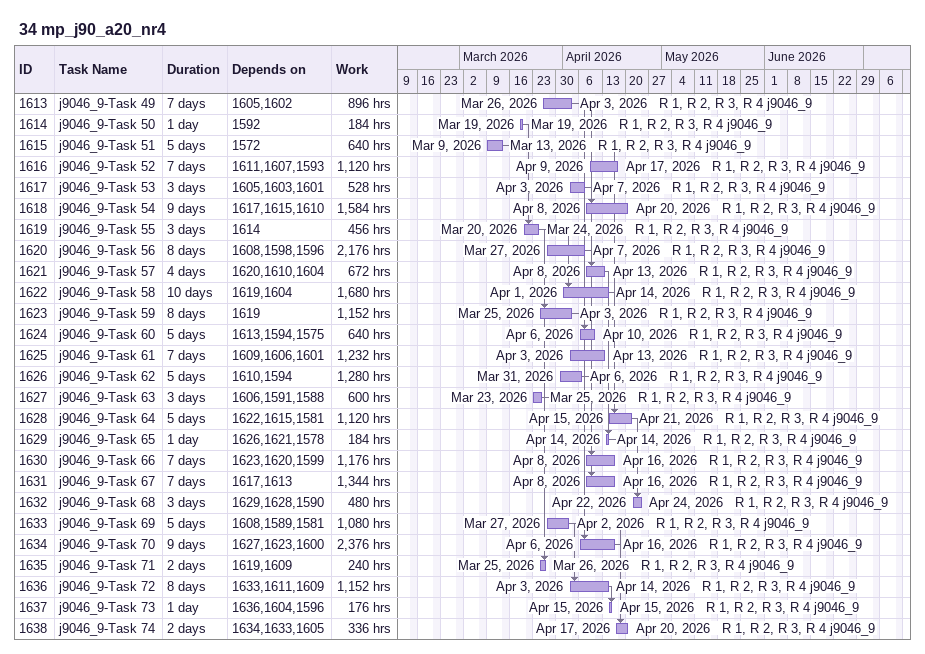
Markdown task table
34 mp_j90_a20_nr4

| ID | Task | Duration | Start | Finish | Predecessors | Resources | Work (h) |
|---|---|---|---|---|---|---|---|
| 1613 | j9046_9-Task 49 | 7d | 2026-03-26 | 2026-04-03 | 1605, 1602 | R 1, R 2, R 3, R 4 j9046_9 | 896 |
| 1614 | j9046_9-Task 50 | 1d | 2026-03-19 | 2026-03-19 | 1592 | R 1, R 2, R 3, R 4 j9046_9 | 184 |
| 1615 | j9046_9-Task 51 | 5d | 2026-03-09 | 2026-03-13 | 1572 | R 1, R 2, R 3, R 4 j9046_9 | 640 |
| 1616 | j9046_9-Task 52 | 7d | 2026-04-09 | 2026-04-17 | 1611, 1607, 1593 | R 1, R 2, R 3, R 4 j9046_9 | 1120 |
| 1617 | j9046_9-Task 53 | 3d | 2026-04-03 | 2026-04-07 | 1605, 1603, 1601 | R 1, R 2, R 3, R 4 j9046_9 | 528 |
| 1618 | j9046_9-Task 54 | 9d | 2026-04-08 | 2026-04-20 | 1617, 1615, 1610 | R 1, R 2, R 3, R 4 j9046_9 | 1584 |
| 1619 | j9046_9-Task 55 | 3d | 2026-03-20 | 2026-03-24 | 1614 | R 1, R 2, R 3, R 4 j9046_9 | 456 |
| 1620 | j9046_9-Task 56 | 8d | 2026-03-27 | 2026-04-07 | 1608, 1598, 1596 | R 1, R 2, R 3, R 4 j9046_9 | 2176 |
| 1621 | j9046_9-Task 57 | 4d | 2026-04-08 | 2026-04-13 | 1620, 1610, 1604 | R 1, R 2, R 3, R 4 j9046_9 | 672 |
| 1622 | j9046_9-Task 58 | 10d | 2026-04-01 | 2026-04-14 | 1619, 1604 | R 1, R 2, R 3, R 4 j9046_9 | 1680 |
| 1623 | j9046_9-Task 59 | 8d | 2026-03-25 | 2026-04-03 | 1619 | R 1, R 2, R 3, R 4 j9046_9 | 1152 |
| 1624 | j9046_9-Task 60 | 5d | 2026-04-06 | 2026-04-10 | 1613, 1594, 1575 | R 1, R 2, R 3, R 4 j9046_9 | 640 |
| 1625 | j9046_9-Task 61 | 7d | 2026-04-03 | 2026-04-13 | 1609, 1606, 1601 | R 1, R 2, R 3, R 4 j9046_9 | 1232 |
| 1626 | j9046_9-Task 62 | 5d | 2026-03-31 | 2026-04-06 | 1610, 1594 | R 1, R 2, R 3, R 4 j9046_9 | 1280 |
| 1627 | j9046_9-Task 63 | 3d | 2026-03-23 | 2026-03-25 | 1606, 1591, 1588 | R 1, R 2, R 3, R 4 j9046_9 | 600 |
| 1628 | j9046_9-Task 64 | 5d | 2026-04-15 | 2026-04-21 | 1622, 1615, 1581 | R 1, R 2, R 3, R 4 j9046_9 | 1120 |
| 1629 | j9046_9-Task 65 | 1d | 2026-04-14 | 2026-04-14 | 1626, 1621, 1578 | R 1, R 2, R 3, R 4 j9046_9 | 184 |
| 1630 | j9046_9-Task 66 | 7d | 2026-04-08 | 2026-04-16 | 1623, 1620, 1599 | R 1, R 2, R 3, R 4 j9046_9 | 1176 |
| 1631 | j9046_9-Task 67 | 7d | 2026-04-08 | 2026-04-16 | 1617, 1613 | R 1, R 2, R 3, R 4 j9046_9 | 1344 |
| 1632 | j9046_9-Task 68 | 3d | 2026-04-22 | 2026-04-24 | 1629, 1628, 1590 | R 1, R 2, R 3, R 4 j9046_9 | 480 |
| 1633 | j9046_9-Task 69 | 5d | 2026-03-27 | 2026-04-02 | 1608, 1589, 1581 | R 1, R 2, R 3, R 4 j9046_9 | 1080 |
| 1634 | j9046_9-Task 70 | 9d | 2026-04-06 | 2026-04-16 | 1627, 1623, 1600 | R 1, R 2, R 3, R 4 j9046_9 | 2376 |
| 1635 | j9046_9-Task 71 | 2d | 2026-03-25 | 2026-03-26 | 1619, 1609 | R 1, R 2, R 3, R 4 j9046_9 | 240 |
| 1636 | j9046_9-Task 72 | 8d | 2026-04-03 | 2026-04-14 | 1633, 1611, 1609 | R 1, R 2, R 3, R 4 j9046_9 | 1152 |
| 1637 | j9046_9-Task 73 | 1d | 2026-04-15 | 2026-04-15 | 1636, 1604, 1596 | R 1, R 2, R 3, R 4 j9046_9 | 176 |
| 1638 | j9046_9-Task 74 | 2d | 2026-04-17 | 2026-04-20 | 1634, 1633, 1605 | R 1, R 2, R 3, R 4 j9046_9 | 336 |
